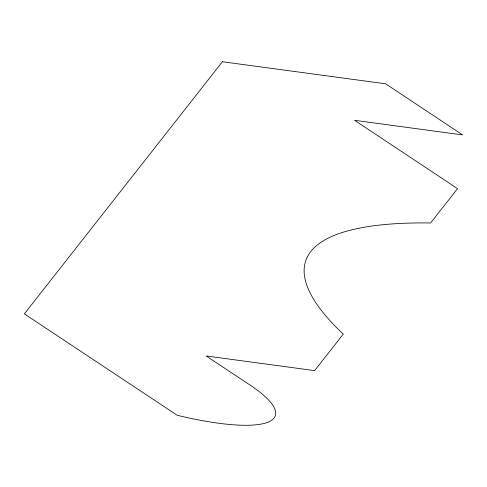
<?xml version="1.0" encoding="UTF-8"?>
<svg xmlns="http://www.w3.org/2000/svg" width="487" height="487" viewBox="0 0 487 487"><rect width="100%" height="100%" fill="white"/><g stroke="black" fill="none" stroke-linecap="round" stroke-linejoin="round"><path stroke-width="0.73" d="M222.419 61.746L24.35 313.865L177.213 415.289A145.187 32.909 18.5 0 0 246.854 382.952L206.19 355.967L314.602 370.619L343.286 334.112A575.975 130.546 18.5 0 1 430.599 222.973L457.561 188.658L354.554 120.307L462.65 134.917L385.607 83.794L222.419 61.746"/></g></svg>
